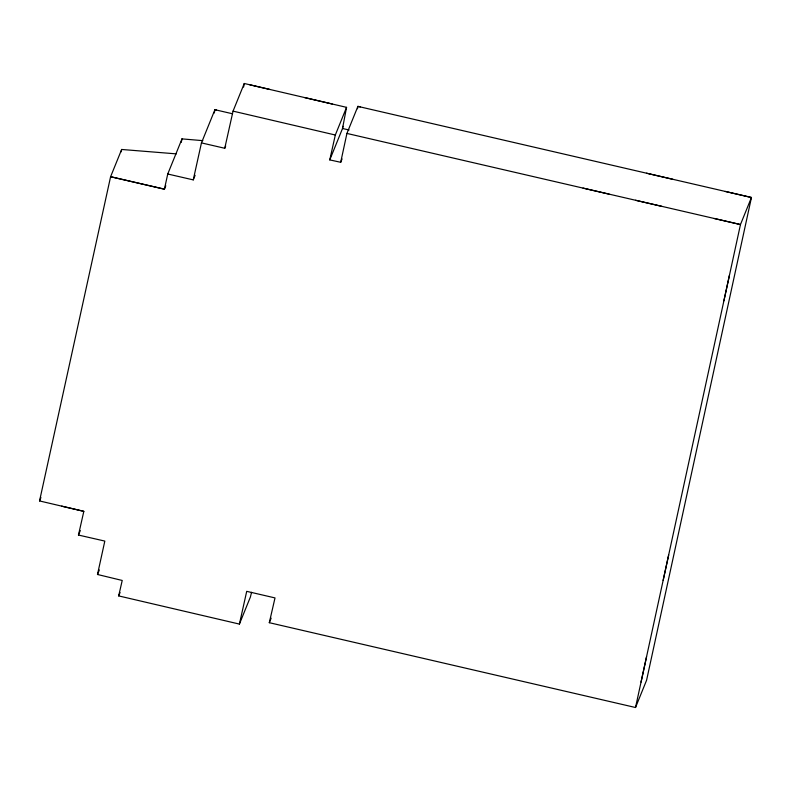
<?xml version="1.0" encoding="UTF-8"?>
<svg xmlns="http://www.w3.org/2000/svg" width="791" height="791" viewBox="0 0 791 791"><rect width="100%" height="100%" fill="white"/><g stroke="black" fill="none" stroke-linecap="round" stroke-linejoin="round"><path stroke-width="1.19" d="M357.483 108.733L357.908 106.37L751.45 197.493L646.573 680.29L635.519 707.51L269.306 622.695L275.011 597.917L246.713 591.342L239.406 624.089L118.68 595.91L122.219 580.456L97.491 574.484L104.817 541.084L78.467 535.052L83.826 511.342L39.55 500.94L110.602 176.719L121.666 149.469L176.304 153.869M214.302 112.994L214.925 109.702L216.487 110.058M243.588 87.069L244.271 83.49L269.85 89.452M249.729 84.766L346.557 107.349L342.513 128.518L329.768 159.901L340.703 162.293L342.068 158.932M342.938 126.273L342.513 128.518L349.068 129.961M340.703 162.293L346.923 133.432L357.908 106.37L360.291 106.923M635.519 707.51L740.465 224.555L751.45 197.493L725.209 191.422M641.046 682.089L646.573 656.668M663.135 580.416L668.662 554.995M723.894 300.807L729.411 275.397M121.142 151.852L121.666 149.469M202.852 140.65L181.999 138.89L167.741 174.01L164.419 189.178L110.602 176.719L164.419 189.178L165.794 185.776M181.228 142.39L181.999 138.89L181.801 139.78M167.741 174.01L193.261 179.883L201.448 142.894L214.925 109.702L232.505 113.766M329.768 159.901L335.315 135.014L346.557 107.349M201.448 142.894L224.753 148.273L233.048 111.136L244.271 83.49M251.558 592.321L250.391 597.027L239.406 624.089M39.55 500.94L40.924 497.559M193.261 179.883L195.11 175.325M224.753 148.273L225.682 145.979M78.467 535.052L80.287 530.583M97.491 574.484L99.33 569.955M118.68 595.91L120.054 592.518M269.306 622.695L271.145 618.176M646.504 173.199L672.745 179.27M304.693 97.59L332.18 103.987M346.923 133.432L740.465 224.555L714.224 218.484M583.046 188.11L609.288 194.181M635.519 200.261L661.751 206.322M233.048 111.136L335.315 135.014M61.688 506.151L83.826 511.342"/></g></svg>
